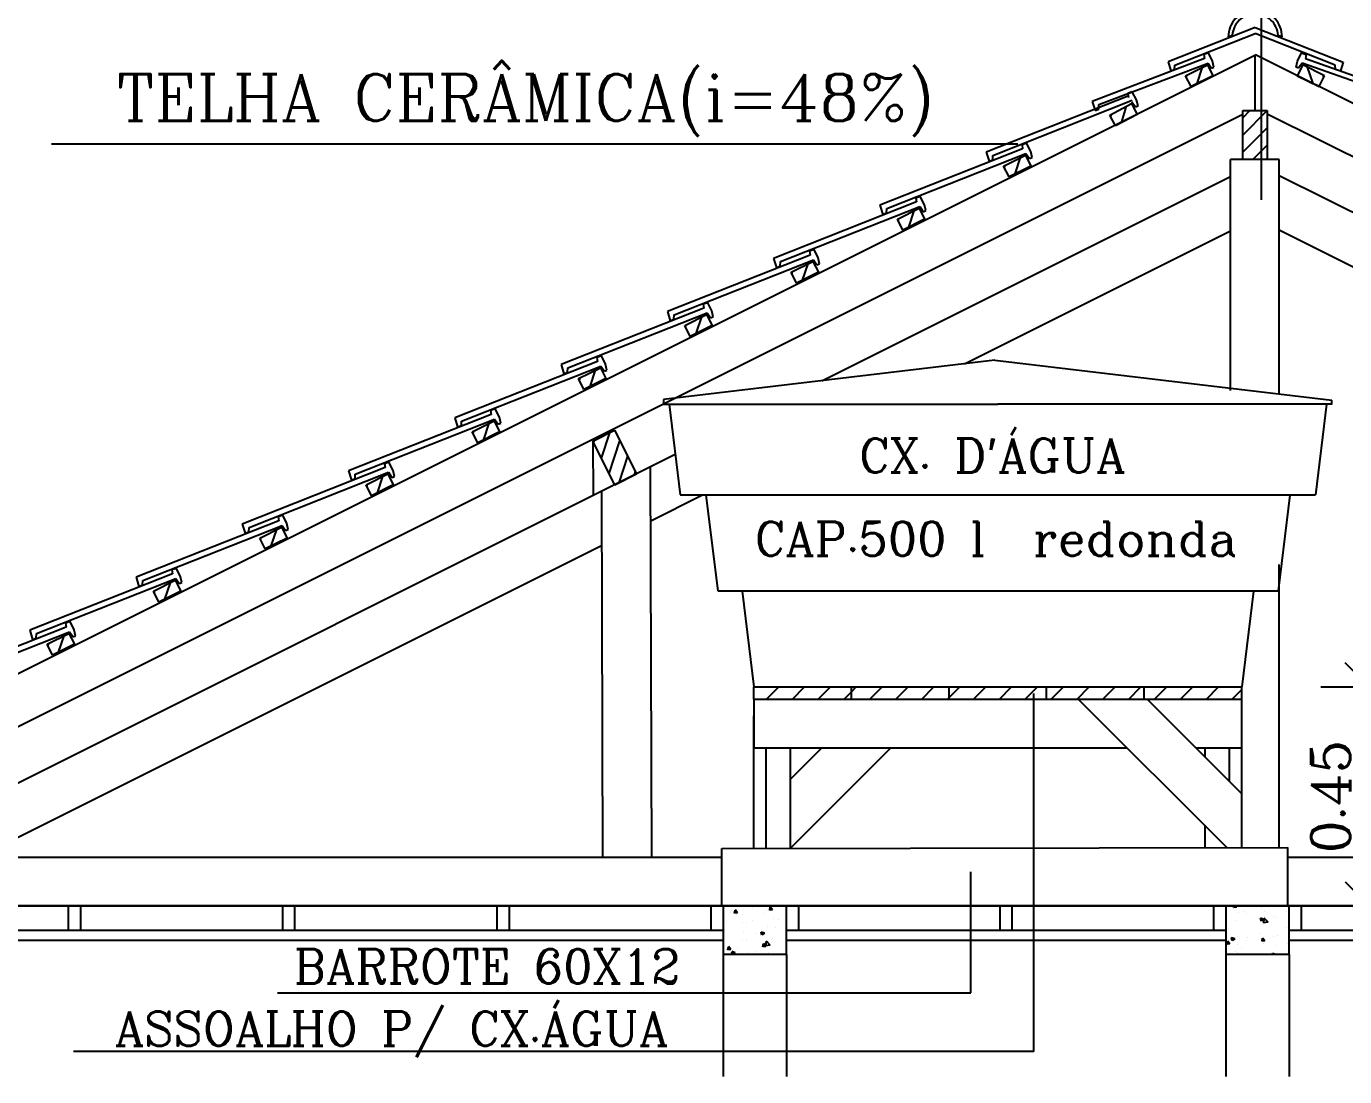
# Model space of a CAD drawing. Extents: x -49 to 264, y -41 to 22.
# Drawn here: x 17.652 to 20.353, y 17.626 to 19.778 of the extents above; entities that cross this region are included whole.
import ezdxf
from ezdxf.enums import TextEntityAlignment as Align

# ---------------------------------------------------------------- set-up
doc = ezdxf.new("R2010")
doc.units = 0
doc.header["$LTSCALE"] = 20
doc.linetypes.add('DASHED2', pattern=[0.375, 0.25, -0.125])
doc.layers.get('0').update_dxf_attribs({"linetype": 'CONTINUOUS'})
doc.layers.get('DEFPOINTS').update_dxf_attribs({"linetype": 'CONTINUOUS'})
for name, color, linetype in [('CONCRETO', 5, 'CONTINUOUS'), ('COTA', 244, 'CONTINUOUS'), ('COTAS', 244, 'CONTINUOUS'), ('FORRO', 7, 'CONTINUOUS'), ('JANELA', 1, 'CONTINUOUS'), ('MADEIRAMENTO', 1, 'CONTINUOUS'), ('PAREDE', 7, 'CONTINUOUS'), ('TEXTO', 1, 'CONTINUOUS'), ('VISTAL', 30, 'CONTINUOUS'), ('VISTAP', 244, 'CONTINUOUS')]:
    doc.layers.add(name, color=color, linetype=linetype)
doc.styles.add('ROMANC', font='ROMANC.SHX')
doc.dimstyles.get("Standard").update_dxf_attribs({"dimtxt": 0.08, "dimasz": 0.12, "dimexe": 0.15, "dimexo": 0.0625, "dimgap": 0.04, "dimtad": 1, "dimzin": 0, "dimtxsty": 'ROMANC', "dimblk1": 'OBLIQUE', "dimblk2": 'OBLIQUE', "dimsah": 1, "dimcen": 0.09, "dimdle": 0.01, "dimclrd": 30, "dimclre": 30, "dimclrt": 244, "dimazin": 3, "dimtfac": 1, "dimtdec": 3, "dimtofl": 0, "dimtmove": 0, "dimatfit": 3, "dimtolj": 1, "dimtzin": 0})

# ---------------------------------------------------------------- blocks, each defined once
blk = doc.blocks.new('*X11')
at = {"color": 0, "linetype": 'CONTINUOUS'}
for p, q in [((263.1829, -53.7377), (263.1853, -53.7348)), ((263.1888, -53.7384), (263.1881, -53.7348)), ((263.0815, -53.7455), (263.0815, -53.7455)), ((263.1005, -53.7596), (263.1005, -53.7596)), ((263.1081, -53.7569), (263.1081, -53.7569)), ((263.1187, -53.7685), (263.1265, -53.7604)), ((263.1256, -53.7563), (263.1256, -53.7563)), ((263.1275, -53.77), (263.1264, -53.7606)), ((263.1266, -53.7472), (263.1266, -53.7472)), ((263.1272, -53.7625), (263.1342, -53.7599)), ((263.132, -53.7391), (263.132, -53.7391)), ((263.1321, -53.7661), (263.1341, -53.7601)), ((263.1634, -53.7513), (263.1634, -53.7513)), ((263.1664, -53.7469), (263.1664, -53.7469)), ((263.18, -53.7495), (263.18, -53.7495)), ((263.1829, -53.7377), (263.1888, -53.7382)), ((263.0803, -53.7788), (263.0803, -53.7788)), ((263.1187, -53.7685), (263.1276, -53.7699)), ((263.1272, -53.7625), (263.1321, -53.7659)), ((263.1308, -53.7724), (263.1308, -53.7724)), ((263.1827, -53.7649), (263.1827, -53.7649)), ((263.2003, -53.7824), (263.2003, -53.7824)), ((263.079, -53.812), (263.079, -53.812)), ((263.0993, -53.7957), (263.0993, -53.7957)), ((263.1071, -53.7983), (263.1071, -53.7983)), ((263.125, -53.8067), (263.1298, -53.8009)), ((263.125, -53.8067), (263.131, -53.8072)), ((263.1282, -53.8117), (263.1282, -53.8117)), ((263.1296, -53.8056), (263.1296, -53.8056)), ((263.1309, -53.8074), (263.1298, -53.8011)), ((263.1371, -53.7908), (263.1371, -53.7908)), ((263.1605, -53.8006), (263.1605, -53.8006)), ((263.1623, -53.8066), (263.1623, -53.8066)), ((263.1815, -53.7981), (263.1815, -53.7981)), ((263.1816, -53.814), (263.1816, -53.814)), ((263.1869, -53.8028), (263.1939, -53.8001)), ((263.1869, -53.8028), (263.1918, -53.8062)), ((263.1918, -53.8064), (263.1938, -53.8003)), ((263.1967, -53.8129), (263.2016, -53.8072)), ((263.1967, -53.8129), (263.2027, -53.8135)), ((263.2027, -53.8137), (263.2015, -53.8074)), ((263.1034, -53.8348), (263.1098, -53.8324)), ((263.104, -53.8166), (263.104, -53.8166)), ((263.109, -53.8348), (263.1098, -53.8326)), ((263.1108, -53.8302), (263.1108, -53.8302)), ((263.174, -53.8219), (263.174, -53.8219)), ((263.1803, -53.8314), (263.1803, -53.8314)), ((263.1863, -53.8285), (263.1863, -53.8285)), ((263.199, -53.8186), (263.199, -53.8186))]:
    blk.add_line(p, q, dxfattribs=at)
blk = doc.blocks.new('*X7')
at = {"color": 0, "linetype": 'CONTINUOUS'}
for p, q in [((249.7032, -53.7605), (249.7032, -53.7605)), ((249.7052, -53.7427), (249.71, -53.7369)), ((249.7052, -53.7427), (249.7112, -53.7432)), ((249.7111, -53.7434), (249.71, -53.7371)), ((249.717, -53.7434), (249.717, -53.7434)), ((249.7203, -53.735), (249.7203, -53.735)), ((249.7248, -53.7508), (249.7248, -53.7508)), ((249.7664, -53.7522), (249.7664, -53.7522)), ((249.7684, -53.7364), (249.7684, -53.7364)), ((249.7769, -53.7489), (249.7817, -53.7432)), ((249.7769, -53.7489), (249.7829, -53.7495)), ((249.7782, -53.7531), (249.7782, -53.7531)), ((249.7829, -53.7497), (249.7817, -53.7434)), ((249.7914, -53.7489), (249.7914, -53.7489)), ((249.806, -53.7589), (249.8065, -53.7587)), ((249.806, -53.7589), (249.8065, -53.7592)), ((249.6925, -53.762), (249.6925, -53.762)), ((249.7001, -53.78), (249.7001, -53.78)), ((249.7158, -53.7767), (249.7158, -53.7767)), ((249.7219, -53.7911), (249.7289, -53.7885)), ((249.7269, -53.7947), (249.7289, -53.7887)), ((249.7459, -53.7643), (249.7459, -53.7643)), ((249.7585, -53.77), (249.7585, -53.77)), ((249.7651, -53.7883), (249.7651, -53.7883)), ((249.7671, -53.7697), (249.7671, -53.7697)), ((249.7993, -53.7665), (249.7993, -53.7665)), ((249.803, -53.7833), (249.803, -53.7833)), ((249.6769, -53.7999), (249.6769, -53.7999)), ((249.7049, -53.8017), (249.7049, -53.8017)), ((249.7099, -53.8152), (249.7177, -53.8071)), ((249.7099, -53.8152), (249.7188, -53.8166)), ((249.7146, -53.81), (249.7146, -53.81)), ((249.7188, -53.8167), (249.7177, -53.8072)), ((249.7191, -53.8179), (249.7239, -53.8121)), ((249.7219, -53.7911), (249.7269, -53.7945)), ((249.725, -53.8186), (249.7238, -53.8123)), ((249.7401, -53.7916), (249.7401, -53.7916)), ((249.7583, -53.8039), (249.7583, -53.8039)), ((249.7659, -53.803), (249.7659, -53.803)), ((249.7137, -53.831), (249.7137, -53.831)), ((249.7191, -53.8179), (249.725, -53.8184)), ((249.7388, -53.8278), (249.7388, -53.8278)), ((249.7543, -53.8297), (249.7543, -53.8297)), ((249.7767, -53.8228), (249.7767, -53.8228)), ((249.7816, -53.8314), (249.7886, -53.8287)), ((249.7816, -53.8314), (249.7866, -53.8348)), ((249.7866, -53.8348), (249.7886, -53.8289)), ((249.7908, -53.8242), (249.7956, -53.8184)), ((249.7908, -53.8242), (249.7968, -53.8247)), ((249.7967, -53.8249), (249.7956, -53.8186))]:
    blk.add_line(p, q, dxfattribs=at)
blk = doc.blocks.new('_OBLIQUE')
at = {"color": 0, "linetype": 'BYBLOCK'}
blk.add_line((-0.5, -0.5), (0.5, 0.5), dxfattribs=at)
blk = doc.blocks.new('*D275')
at = {"color": 30, "linetype": 'BYBLOCK'}
for p, q in [((11.7914, 13.0844), (12.4595, 13.0844)), ((12.3095, 13.0944), (12.3095, 10.9244)), ((11.7914, 10.9344), (12.4595, 10.9344)), ((-46.1743, 10.7419), (-46.1743, 9.2333)), ((-40.1743, 10.7419), (-40.1743, 9.2333)), ((-46.1843, 9.3833), (-40.1643, 9.3833))]:
    blk.add_line(p, q, dxfattribs=at)
at = {"layer": 'DEFPOINTS', "color": 0, "linetype": 'BYBLOCK'}
for p in [(22.4846, 17.9057), (22.6402, 17.9057), (6.4237, 15.5444), (8.1037, 15.5444), (8.1037, 15.5444), (22.6402, 15.4757), (11.4914, 13.0844), (11.4914, 10.9344), (12.3095, 10.9344), (-46.1743, 10.8044), (-40.1743, 10.8044), (-40.1743, 9.3833)]:
    blk.add_point(p, dxfattribs=at)
at = {"color": 30, "linetype": 'BYBLOCK', "xscale": 0.12, "yscale": 0.12, "zscale": 0.12}
for p, rotation in [((12.3095, 13.0844), 90), ((12.3095, 10.9344), 270), ((-46.1743, 9.3833), 180)]:
    blk.add_blockref('_OBLIQUE', p, dxfattribs=dict(at, rotation=rotation))
blk.add_blockref('_OBLIQUE', (-40.1743, 9.3833), dxfattribs=at)
at = {"color": 244, "linetype": 'BYBLOCK', "char_height": 0.08, "attachment_point": 5, "rotation": 90, "style": 'ROMANC'}
for s, insert in [('\\A1;2.43', (22.4046, 16.6907)), ('\\A1;2.15', (12.2295, 12.0094))]:
    blk.add_mtext(s, dxfattribs=dict(at, insert=insert))
at = {"color": 244, "linetype": 'BYBLOCK', "char_height": 0.08, "attachment_point": 5, "style": 'ROMANC'}
for s, insert in [('\\A1;1.68', (7.2637, 15.6244)), ('\\A1;6.00', (-43.1743, 9.4633))]:
    blk.add_mtext(s, dxfattribs=dict(at, insert=insert))
blk = doc.blocks.new('*D276')
at = {"color": 30, "linetype": 'BYBLOCK'}
for p, q in [((22.5153, 17.9157), (22.5153, 15.4657)), ((22.3402, 17.9057), (22.3653, 17.9057)), ((22.3402, 15.4757), (22.3653, 15.4757)), ((12.4627, 10.9344), (12.4627, 11.3782)), ((11.7914, 10.9344), (12.6127, 10.9344)), ((12.4627, 10.7944), (12.4627, 10.9344)), ((11.9214, 10.8044), (12.6127, 10.8044))]:
    blk.add_line(p, q, dxfattribs=at)
at = {"layer": 'DEFPOINTS', "color": 0, "linetype": 'BYBLOCK'}
for p in [(22.6402, 17.9057), (22.5153, 15.4757), (22.6402, 15.4757), (11.4914, 10.9344), (12.4627, 10.9344), (11.6214, 10.8044)]:
    blk.add_point(p, dxfattribs=at)
at = {"color": 30, "linetype": 'BYBLOCK', "xscale": 0.12, "yscale": 0.12, "zscale": 0.12}
for p, rotation in [((22.5153, 17.9057), 90), ((22.5153, 15.4757), 270), ((12.4627, 10.9344), 90), ((12.4627, 10.8044), 270)]:
    blk.add_blockref('_OBLIQUE', p, dxfattribs=dict(at, rotation=rotation))
at = {"color": 244, "linetype": 'BYBLOCK', "char_height": 0.08, "attachment_point": 5, "rotation": 90, "style": 'ROMANC'}
for s, insert in [('\\A1;2.43', (22.4353, 16.6907)), ('\\A1;0.13', (12.3827, 11.2163))]:
    blk.add_mtext(s, dxfattribs=dict(at, insert=insert))
blk = doc.blocks.new('*D284')
at = {"color": 30, "linetype": 'BYBLOCK'}
for p, q in [((4.1357, 18.8044), (4.1357, 19.2482)), ((5.3214, 18.8044), (3.9857, 18.8044)), ((4.1357, 18.6644), (4.1357, 18.8044)), ((5.4514, 18.6744), (3.9857, 18.6744)), ((30.195, 9.5731), (32.185, 9.5731)), ((30.205, 9.5379), (30.205, 9.4231)), ((32.175, 9.5379), (32.175, 9.4231))]:
    blk.add_line(p, q, dxfattribs=at)
at = {"layer": 'DEFPOINTS', "color": 0, "linetype": 'BYBLOCK'}
for p in [(4.1357, 18.8044), (5.6214, 18.8044), (5.7514, 18.6744), (30.205, 9.8379), (32.175, 9.8379), (32.175, 9.5731)]:
    blk.add_point(p, dxfattribs=at)
at = {"color": 30, "linetype": 'BYBLOCK', "xscale": 0.12, "yscale": 0.12, "zscale": 0.12}
for p, rotation in [((4.1357, 18.8044), 90), ((4.1357, 18.6744), 270), ((30.205, 9.5731), 180)]:
    blk.add_blockref('_OBLIQUE', p, dxfattribs=dict(at, rotation=rotation))
blk.add_blockref('_OBLIQUE', (32.175, 9.5731), dxfattribs=at)
at = {"color": 244, "linetype": 'BYBLOCK', "insert": (4.0557, 19.0863), "char_height": 0.08, "attachment_point": 5, "rotation": 90, "style": 'ROMANC'}
blk.add_mtext('\\A1;0.13', dxfattribs=at)
at = {"color": 244, "linetype": 'BYBLOCK', "insert": (31.19, 9.6531), "char_height": 0.08, "attachment_point": 5, "style": 'ROMANC'}
blk.add_mtext('\\A1;1.97', dxfattribs=at)
blk = doc.blocks.new('*X287')
at = {"color": 0, "linetype": 'DASHED2'}
for p, q in [((144.7944, 79.1395), (144.7978, 79.143)), ((144.8082, 79.118), (144.8332, 79.143)), ((144.8436, 79.118), (144.8444, 79.1188))]:
    blk.add_line(p, q, dxfattribs=at)
blk = doc.blocks.new('*D291')
at = {"color": 30, "linetype": 'BYBLOCK'}
for p, q in [((39.6784, 8.9617), (39.6784, 8.4129)), ((39.7682, 8.9117), (39.5784, 8.9117)), ((39.7203, 8.4629), (39.5784, 8.4629))]:
    blk.add_line(p, q, dxfattribs=at)
at = {"layer": 'DEFPOINTS', "color": 0, "linetype": 'BYBLOCK'}
for p in [(41.1682, 8.9117), (39.6784, 8.4629), (41.1203, 8.4629)]:
    blk.add_point(p, dxfattribs=at)
at = {"color": 30, "linetype": 'BYBLOCK', "xscale": 0.1, "yscale": 0.1, "zscale": 0.1}
for p, rotation in [((39.6784, 8.9117), 90), ((39.6784, 8.4629), 270)]:
    blk.add_blockref('_OBLIQUE', p, dxfattribs=dict(at, rotation=rotation))
at = {"color": 244, "linetype": 'BYBLOCK', "insert": (39.5984, 8.6873), "char_height": 0.08, "attachment_point": 5, "rotation": 90, "style": 'ROMANC'}
blk.add_mtext('\\A1;0.45', dxfattribs=at)
blk = doc.blocks.new('*X292')
at = {"color": 0, "linetype": 'CONTINUOUS'}
for p, q in [((410.1966, -7.5974), (410.2216, -7.5724)), ((410.2496, -7.5974), (410.2746, -7.5724)), ((410.3027, -7.5974), (410.3277, -7.5724)), ((410.3557, -7.5974), (410.3707, -7.5824)), ((410.3707, -7.5824), (410.3807, -7.5724)), ((410.4087, -7.5974), (410.4337, -7.5724)), ((410.4618, -7.5974), (410.4868, -7.5724)), ((410.5148, -7.5974), (410.5398, -7.5724)), ((410.5707, -7.5946), (410.5928, -7.5724)), ((410.6209, -7.5974), (410.6459, -7.5724)), ((410.6739, -7.5974), (410.6989, -7.5724)), ((410.7269, -7.5974), (410.7519, -7.5724)), ((410.78, -7.5974), (410.805, -7.5724)), ((410.833, -7.5974), (410.858, -7.5724)), ((410.886, -7.5974), (410.911, -7.5724)), ((410.9391, -7.5974), (410.9641, -7.5724)), ((410.9921, -7.5974), (411.0171, -7.5724)), ((411.0451, -7.5974), (411.0701, -7.5724)), ((411.0982, -7.5974), (411.1232, -7.5724)), ((411.1512, -7.5974), (411.1707, -7.5779)), ((410.5678, -7.5974), (410.5707, -7.5946))]:
    blk.add_line(p, q, dxfattribs=at)
blk = doc.blocks.new('*X288')
at = {"color": 0, "linetype": 'DASHED2'}
for p, q in [((146.4352, 78.9772), (146.4741, 79.0161)), ((146.4352, 79.0126), (146.4388, 79.0161)), ((146.4352, 78.9419), (146.4852, 78.9919)), ((146.4448, 78.9161), (146.4852, 78.9565)), ((146.4802, 78.9161), (146.4852, 78.9212))]:
    blk.add_line(p, q, dxfattribs=at)
blk = doc.blocks.new('*X291')
at = {"color": 0}
for p, q in [((183.8112, 118.6513), (183.8259, 118.666)), ((183.8112, 118.6159), (183.8612, 118.6659)), ((183.8112, 118.5806), (183.8612, 118.6306)), ((183.8319, 118.566), (183.8612, 118.5952))]:
    blk.add_line(p, q, dxfattribs=at)
blk = doc.blocks.new('*D285')
at = {"color": 30, "linetype": 'BYBLOCK'}
for p, q in [((4.1357, 16.7844), (4.1357, 16.6444)), ((5.4514, 16.7744), (3.9857, 16.7744)), ((5.4514, 16.6444), (3.9857, 16.6444)), ((4.1357, 16.6444), (4.1357, 16.2005)), ((34.5022, 9.8379), (34.4553, 9.8379)), ((34.6053, 8.3979), (34.6053, 9.8479)), ((32.265, 9.5685), (34.255, 9.5685)), ((32.275, 9.5379), (32.275, 9.4185)), ((34.245, 9.5379), (34.245, 9.4185)), ((34.3609, 8.4079), (34.4553, 8.4079)), ((256.8586, -40.1982), (257.1335, -40.1982)), ((257.0835, -40.1982), (257.0835, -40.2358)), ((257.0835, -40.5982), (257.0835, -40.5606))]:
    blk.add_line(p, q, dxfattribs=at)
at = {"layer": 'DEFPOINTS', "color": 0, "linetype": 'BYBLOCK'}
for p in [(5.7514, 16.7744), (4.1357, 16.6444), (5.7514, 16.6444), (32.275, 9.8379), (34.245, 9.8379), (34.6053, 9.8379), (34.8022, 9.8379), (34.245, 9.5685), (34.6609, 8.4079), (256.7961, -40.1982), (257.0835, -40.1982), (256.7961, -40.5982)]:
    blk.add_point(p, dxfattribs=at)
at = {"color": 30, "linetype": 'BYBLOCK'}
for p, xscale, yscale, zscale, rotation in [((4.1357, 16.7744), 0.12, 0.12, 0.12, 90), ((4.1357, 16.6444), 0.12, 0.12, 0.12, 270), ((34.6053, 9.8379), 0.12, 0.12, 0.12, 90), ((32.275, 9.5685), 0.12, 0.12, 0.12, 180), ((34.6053, 8.4079), 0.12, 0.12, 0.12, 270), ((257.0835, -40.1982), 0.05, 0.05, 0.05, 90), ((257.0835, -40.5982), 0.05, 0.05, 0.05, 270)]:
    blk.add_blockref('_OBLIQUE', p, dxfattribs=dict(at, xscale=xscale, yscale=yscale, zscale=zscale, rotation=rotation))
at = {"color": 30, "linetype": 'BYBLOCK', "xscale": 0.12, "yscale": 0.12, "zscale": 0.12}
blk.add_blockref('_OBLIQUE', (34.245, 9.5685), dxfattribs=at)
at = {"color": 244, "linetype": 'BYBLOCK', "attachment_point": 5, "rotation": 90, "style": 'ROMANC'}
for s, insert, char_height in [('\\A1;0.13', (4.0557, 16.3625), 0.08), ('\\A1;{1.53}', (34.5253, 9.1229), 0.08), ('\\A1;0.40', (257.0835, -40.3982), 0.1)]:
    blk.add_mtext(s, dxfattribs=dict(at, insert=insert, char_height=char_height))
at = {"color": 244, "linetype": 'BYBLOCK', "insert": (33.26, 9.6485), "char_height": 0.08, "attachment_point": 5, "style": 'ROMANC'}
blk.add_mtext('\\A1;1.97', dxfattribs=at)
blk = doc.blocks.new('*D286')
at = {"color": 30, "linetype": 'BYBLOCK'}
for p, q in [((5.4514, 15.5444), (3.9879, 15.5444)), ((4.1379, 15.5544), (4.1379, 15.4144)), ((5.4514, 15.4144), (3.9879, 15.4144)), ((4.1379, 15.4144), (4.1379, 14.9705)), ((30.1071, 11.4748), (30.1071, 11.2933)), ((30.6071, 11.4239), (30.6071, 11.2933)), ((30.0571, 11.3933), (30.6571, 11.3933)), ((34.335, 9.5589), (36.3307, 9.5589)), ((34.345, 9.5379), (34.345, 9.4089)), ((36.3207, 9.5379), (36.3207, 9.4089)), ((263.1948, -40.2981), (263.1948, -40.5684)), ((262.6661, -40.5107), (262.6661, -40.5684)), ((262.6661, -40.5184), (262.7205, -40.5184)), ((263.1948, -40.5184), (263.1405, -40.5184))]:
    blk.add_line(p, q, dxfattribs=at)
at = {"layer": 'DEFPOINTS', "color": 0, "linetype": 'BYBLOCK'}
for p in [(5.7514, 15.5444), (4.1379, 15.4144), (5.7514, 15.4144), (30.1071, 12.8748), (30.6071, 12.8239), (30.6071, 11.3933), (34.345, 9.8379), (36.3207, 9.8379), (36.3207, 9.5589), (263.1948, -40.2356), (262.6661, -40.4482), (263.1948, -40.5184)]:
    blk.add_point(p, dxfattribs=at)
at = {"color": 30, "linetype": 'BYBLOCK'}
for p, xscale, yscale, zscale, rotation in [((4.1379, 15.5444), 0.12, 0.12, 0.12, 90), ((4.1379, 15.4144), 0.12, 0.12, 0.12, 270), ((30.1071, 11.3933), 0.1, 0.1, 0.1, 180), ((34.345, 9.5589), 0.12, 0.12, 0.12, 180), ((262.6661, -40.5184), 0.05, 0.05, 0.05, 180)]:
    blk.add_blockref('_OBLIQUE', p, dxfattribs=dict(at, xscale=xscale, yscale=yscale, zscale=zscale, rotation=rotation))
for p, xscale, yscale, zscale in [((30.6071, 11.3933), 0.1, 0.1, 0.1), ((36.3207, 9.5589), 0.12, 0.12, 0.12), ((263.1948, -40.5184), 0.05, 0.05, 0.05)]:
    blk.add_blockref('_OBLIQUE', p, dxfattribs=dict(at, xscale=xscale, yscale=yscale, zscale=zscale))
at = {"color": 244, "linetype": 'BYBLOCK', "insert": (4.0579, 15.1325), "char_height": 0.08, "attachment_point": 5, "rotation": 90, "style": 'ROMANC'}
blk.add_mtext('\\A1;0.13', dxfattribs=at)
at = {"color": 244, "linetype": 'BYBLOCK', "attachment_point": 5, "style": 'ROMANC'}
for s, insert, char_height in [('\\A1;0.50', (30.3571, 11.4733), 0.08), ('\\A1;1.98', (35.3329, 9.6389), 0.08), ('\\A1;{0.500}', (262.9305, -40.5184), 0.1)]:
    blk.add_mtext(s, dxfattribs=dict(at, insert=insert, char_height=char_height))

msp = doc.modelspace()

# ---------------------------------------------------------------- linework, layer by layer
at = {"color": 30, "linetype": 'DASHED2'}
for p, q in [((19.8961, 19.5807), (19.9065, 19.6144)), ((19.8738, 19.5932), (19.8752, 19.5979)), ((19.9273, 19.5972), (19.9276, 19.5983))]:
    msp.add_line(p, q, dxfattribs=at)
at = {"layer": 'CONCRETO', "color": 30, "linetype": 'CONTINUOUS'}
for p, q in [((17.7383, 17.9257), (17.7383, 17.9757)), ((17.7633, 17.9257), (17.7633, 17.9757)), ((18.1771, 17.9257), (18.1771, 17.9757)), ((18.2021, 17.9257), (18.2021, 17.9757)), ((18.6158, 17.9757), (18.6158, 17.9257)), ((18.6408, 17.9757), (18.6408, 17.9257)), ((19.0546, 17.9757), (19.0546, 17.9257)), ((19.2346, 17.9257), (19.2346, 17.9757)), ((19.6471, 17.9257), (19.6471, 17.9757)), ((19.6721, 17.9257), (19.6721, 17.9757)), ((20.0846, 17.9757), (20.0846, 17.9257)), ((20.2646, 17.9257), (20.2646, 17.9757))]:
    msp.add_line(p, q, dxfattribs=at)
at = {"layer": 'CONCRETO', "linetype": 'CONTINUOUS'}
for p, q in [((19.0796, 17.9757), (19.0796, 17.8757)), ((19.2196, 17.9757), (19.0896, 17.9757)), ((19.2096, 17.8757), (19.2096, 17.9757)), ((20.1096, 17.9757), (20.1096, 17.8757)), ((20.2396, 17.8757), (20.2396, 17.9757)), ((19.2096, 17.8757), (19.0796, 17.8757)), ((20.2396, 17.8757), (20.1096, 17.8757))]:
    msp.add_line(p, q, dxfattribs=at)
at = {"layer": 'FORRO', "color": 30, "linetype": 'CONTINUOUS'}
for p, q in [((17.5532, 18.0757), (19.0769, 18.0757)), ((20.2369, 18.0757), (22.7882, 18.0757)), ((17.1996, 17.9757), (20.0996, 17.9757)), ((17.2996, 17.9757), (20.0996, 17.9757))]:
    msp.add_line(p, q, dxfattribs=at)
at = {"layer": 'FORRO', "color": 1, "linetype": 'CONTINUOUS'}
for p, q in [((19.0769, 17.9757), (19.0769, 18.0936)), ((20.2369, 17.9757), (20.2369, 18.0955))]:
    msp.add_line(p, q, dxfattribs=at)
at = {"layer": 'JANELA', "color": 30, "linetype": 'CONTINUOUS'}
for p, q in [((23.0396, 17.9757), (17.2996, 17.9757)), ((17.2996, 17.9757), (23.0396, 17.9757)), ((17.2996, 17.9257), (19.0796, 17.9257)), ((19.2096, 17.9257), (20.1096, 17.9257)), ((20.2396, 17.9257), (23.0396, 17.9257)), ((17.2996, 17.9057), (19.0796, 17.9057)), ((19.2096, 17.9057), (20.1096, 17.9057)), ((20.2396, 17.9057), (23.0396, 17.9057))]:
    msp.add_line(p, q, dxfattribs=at)
at = {"layer": 'MADEIRAMENTO', "color": 30, "linetype": 'CONTINUOUS'}
for p, q in [((19.7163, 17.677), (19.7163, 18.4107)), ((19.5872, 17.7973), (19.5872, 18.0452))]:
    msp.add_line(p, q, dxfattribs=at)
at = {"layer": 'PAREDE', "linetype": 'CONTINUOUS'}
for p, q in [((19.0796, 17.8757), (19.0796, 17.6257)), ((19.2096, 17.8757), (19.2096, 17.6257)), ((20.1096, 17.8757), (20.1096, 17.6257)), ((20.2396, 17.8757), (20.2396, 17.6257))]:
    msp.add_line(p, q, dxfattribs=at)
at = {"layer": 'TEXTO', "color": 30, "linetype": 'CONTINUOUS'}
for p, q in [((20.1832, 19.4223), (20.1832, 20.3379)), ((17.7031, 19.5371), (19.6838, 19.5371)), ((18.166, 17.7973), (19.5872, 17.7973))]:
    msp.add_line(p, q, dxfattribs=at)
at = {"layer": 'TEXTO', "color": 244, "linetype": 'CONTINUOUS'}
msp.add_line((20.3273, 19.0037), (20.3273, 19.0122), dxfattribs=at)
at = {"layer": 'TEXTO', "color": 1, "linetype": 'CONTINUOUS'}
msp.add_line((19.0769, 18.0936), (20.2369, 18.0955), dxfattribs=at)
at = {"layer": 'VISTAL', "color": 30}
for p, q in [((16.7885, 18.0288), (20.1707, 19.7199)), ((20.1701, 19.6054), (20.1701, 19.7196)), ((23.5492, 18.0307), (20.1707, 19.7199)), ((17.2996, 18.1757), (20.1443, 19.5981)), ((23.0396, 18.1757), (20.1943, 19.5984)), ((20.1193, 19.0321), (20.1193, 19.5054)), ((20.2193, 19.0249), (20.2193, 19.5054)), ((19.2818, 19.0519), (20.1193, 19.4706)), ((23.0133, 18.075), (20.2193, 19.472)), ((19.5744, 19.0864), (20.1193, 19.3588)), ((21.4031, 18.7683), (20.2193, 19.3602)), ((18.8126, 18.9279), (18.813, 18.8161)), ((17.3296, 18.0757), (18.9814, 18.9016)), ((18.9299, 18.875), (18.9325, 18.0757)), ((18.83, 18.8247), (18.8325, 18.0757)), ((18.9302, 18.7643), (19.0375, 18.8179)), ((17.5532, 18.0757), (18.8304, 18.7143)), ((20.2193, 18.0955), (20.2193, 18.6755))]:
    msp.add_line(p, q, dxfattribs=at)
at = {"layer": 'VISTAL', "linetype": 'CONTINUOUS'}
for p, q in [((19.1425, 18.3995), (19.1425, 18.4245)), ((19.1425, 18.3995), (20.1425, 18.3995)), ((19.1425, 18.3995), (19.1425, 18.2996)), ((19.3425, 18.3995), (19.3425, 18.4245)), ((19.5425, 18.3995), (19.5425, 18.4245)), ((19.7425, 18.3995), (19.7425, 18.4245)), ((20.1123, 18.0944), (19.8072, 18.3995)), ((19.9425, 18.3995), (19.9425, 18.4245)), ((20.1425, 18.2056), (19.9486, 18.3995)), ((20.1425, 18.0949), (20.1425, 18.4245)), ((20.1425, 18.3995), (20.1425, 18.4245)), ((19.1425, 18.0933), (19.1425, 18.3652)), ((19.1425, 18.2996), (19.9071, 18.2996)), ((19.1675, 18.0933), (19.1675, 18.2996)), ((19.2175, 18.0934), (19.2175, 18.2996)), ((19.2175, 18.0938), (19.4232, 18.2996)), ((19.2175, 18.2353), (19.2818, 18.2996)), ((20.0485, 18.2996), (20.1425, 18.2996)), ((20.0675, 18.2806), (20.0675, 18.2996)), ((20.1175, 18.2306), (20.1175, 18.2996)), ((20.0675, 18.0952), (20.0675, 18.1409)), ((20.0675, 18.0948), (20.0675, 18.1392)), ((20.1175, 18.0949), (20.1175, 18.0953)), ((19.7163, 17.677), (17.7482, 17.677))]:
    msp.add_line(p, q, dxfattribs=at)
at = {"layer": 'VISTAP', "color": 30, "linetype": 'CONTINUOUS'}
for p, q in [((20.1696, 19.7759), (19.9915, 19.7055)), ((20.1696, 19.7759), (20.3503, 19.7045)), ((20.0054, 19.6988), (20.1696, 19.7637)), ((20.3339, 19.6988), (20.1696, 19.7637)), ((20.0663, 19.7119), (19.8358, 19.6241)), ((19.8498, 19.6177), (20.0733, 19.7024)), ((20.4861, 19.625), (20.2661, 19.7026)), ((20.273, 19.7122), (20.5, 19.6318)), ((19.9112, 19.636), (19.6187, 19.5204)), ((19.6326, 19.5137), (19.918, 19.6265)), ((19.6934, 19.5271), (19.4009, 19.4115)), ((19.4148, 19.4048), (19.7002, 19.5176)), ((19.4756, 19.4182), (19.1831, 19.3026)), ((19.197, 19.2959), (19.4824, 19.4087)), ((19.2578, 19.3093), (18.9653, 19.1937)), ((18.9792, 19.187), (19.2646, 19.2998)), ((19.04, 19.2004), (18.7475, 19.0848)), ((18.7614, 19.0781), (19.0468, 19.1909)), ((18.8222, 19.0915), (18.5297, 18.9759)), ((18.5436, 18.9692), (18.8291, 19.082)), ((18.6044, 18.9826), (18.3119, 18.867)), ((18.3258, 18.8603), (18.6113, 18.9731)), ((18.3867, 18.8738), (18.0941, 18.7581)), ((18.108, 18.7514), (18.3935, 18.8642)), ((18.1689, 18.7649), (17.8764, 18.6493)), ((17.8902, 18.6425), (18.1757, 18.7553)), ((17.9511, 18.656), (17.6586, 18.5404)), ((17.6724, 18.5336), (17.9579, 18.6464)), ((17.7333, 18.5471), (17.4408, 18.4315)), ((17.4546, 18.4247), (17.7401, 18.5375))]:
    msp.add_line(p, q, dxfattribs=at)
at = {"layer": 'VISTAP', "color": 30, "linetype": 'DASHED2'}
for p, q in [((20.115, 19.7568), (20.1231, 19.76)), ((20.217, 19.7597), (20.2251, 19.7565)), ((20.0742, 19.7236), (20.0649, 19.7203)), ((20.0827, 19.7066), (20.0742, 19.7236)), ((20.2565, 19.7066), (20.265, 19.7236)), ((20.265, 19.7236), (20.2744, 19.7203)), ((19.9915, 19.7055), (19.9973, 19.6867)), ((20.0049, 19.6898), (20.0054, 19.6988)), ((20.0649, 19.7203), (20.0663, 19.7119)), ((20.0733, 19.7024), (20.0802, 19.6923)), ((20.0855, 19.6944), (20.0827, 19.7066)), ((20.2538, 19.6944), (20.2565, 19.7066)), ((20.2662, 19.7027), (20.259, 19.6923)), ((20.2744, 19.7203), (20.273, 19.7122)), ((20.3343, 19.6898), (20.3338, 19.6988)), ((20.3503, 19.7045), (20.3449, 19.6868)), ((19.9973, 19.6867), (20.0049, 19.6898)), ((20.0802, 19.6923), (20.0855, 19.6944)), ((20.259, 19.6923), (20.2538, 19.6944)), ((19.918, 19.644), (19.9088, 19.6405)), ((19.9269, 19.6272), (19.918, 19.644)), ((19.8358, 19.6241), (19.842, 19.6054)), ((19.8495, 19.6087), (19.8498, 19.6177)), ((19.8721, 19.5963), (19.9163, 19.6197)), ((19.9088, 19.6405), (19.9103, 19.6325)), ((19.9163, 19.6197), (19.928, 19.5976)), ((19.9173, 19.6232), (19.9247, 19.613)), ((19.9247, 19.613), (19.93, 19.6152)), ((19.93, 19.6152), (19.9269, 19.6272)), ((19.842, 19.6054), (19.8495, 19.6087)), ((19.8838, 19.5742), (19.8721, 19.5963)), ((19.928, 19.5976), (19.8838, 19.5742)), ((19.7014, 19.5384), (19.6921, 19.5352)), ((19.6921, 19.5352), (19.6934, 19.5271)), ((19.7099, 19.5214), (19.7014, 19.5384)), ((19.6187, 19.5204), (19.6245, 19.5016)), ((19.6321, 19.5047), (19.6326, 19.5137)), ((19.7002, 19.5176), (19.7074, 19.5072)), ((19.7074, 19.5072), (19.7127, 19.5093)), ((19.7127, 19.5093), (19.7099, 19.5214)), ((19.6245, 19.5016), (19.6321, 19.5047)), ((19.4836, 19.4295), (19.4743, 19.4263)), ((19.4743, 19.4263), (19.4756, 19.4182)), ((19.4921, 19.4126), (19.4836, 19.4295)), ((19.4009, 19.4115), (19.4067, 19.3927)), ((19.4143, 19.3958), (19.4148, 19.4048)), ((19.4824, 19.4087), (19.4896, 19.3983)), ((19.4896, 19.3983), (19.4949, 19.4004)), ((19.4949, 19.4004), (19.4921, 19.4126)), ((19.4067, 19.3927), (19.4143, 19.3958)), ((19.2658, 19.3206), (19.2565, 19.3174)), ((19.2565, 19.3174), (19.2578, 19.3093)), ((19.2743, 19.3037), (19.2658, 19.3206)), ((19.1831, 19.3026), (19.1889, 19.2838)), ((19.1965, 19.2869), (19.197, 19.2959)), ((19.2646, 19.2998), (19.2718, 19.2894)), ((19.2718, 19.2894), (19.2771, 19.2915)), ((19.2771, 19.2915), (19.2743, 19.3037)), ((19.1889, 19.2838), (19.1965, 19.2869)), ((19.048, 19.2118), (19.0387, 19.2085)), ((19.0387, 19.2085), (19.04, 19.2004)), ((19.0565, 19.1948), (19.048, 19.2118)), ((18.9653, 19.1937), (18.9711, 19.1749)), ((18.9787, 19.178), (18.9792, 19.187)), ((19.0468, 19.1909), (19.054, 19.1805)), ((19.054, 19.1805), (19.0593, 19.1826)), ((19.0593, 19.1826), (19.0565, 19.1948)), ((18.9711, 19.1749), (18.9787, 19.178)), ((18.8302, 19.1029), (18.8209, 19.0996)), ((18.8387, 19.0859), (18.8302, 19.1029)), ((18.7475, 19.0848), (18.7533, 19.066)), ((18.7609, 19.0691), (18.7614, 19.0781)), ((18.8209, 19.0996), (18.8222, 19.0915)), ((18.8291, 19.082), (18.8362, 19.0716)), ((18.8362, 19.0716), (18.8415, 19.0737)), ((18.8415, 19.0737), (18.8387, 19.0859)), ((18.7533, 19.066), (18.7609, 19.0691)), ((18.6124, 18.994), (18.6031, 18.9907)), ((18.621, 18.977), (18.6124, 18.994)), ((18.5297, 18.9759), (18.5355, 18.9571)), ((18.5431, 18.9602), (18.5436, 18.9692)), ((18.6031, 18.9907), (18.6044, 18.9826)), ((18.6113, 18.9731), (18.6184, 18.9627)), ((18.6237, 18.9648), (18.621, 18.977)), ((18.5355, 18.9571), (18.5431, 18.9602)), ((18.6184, 18.9627), (18.6237, 18.9648)), ((18.8126, 18.9279), (18.8572, 18.9504)), ((18.3947, 18.8851), (18.3853, 18.8818)), ((18.4032, 18.8681), (18.3947, 18.8851)), ((18.3119, 18.867), (18.3177, 18.8482)), ((18.3253, 18.8513), (18.3258, 18.8603)), ((18.3853, 18.8818), (18.3867, 18.8738)), ((18.3935, 18.8642), (18.4006, 18.8538)), ((18.4059, 18.8559), (18.4032, 18.8681)), ((18.8576, 18.8386), (18.9023, 18.8611)), ((18.3177, 18.8482), (18.3253, 18.8513)), ((18.4006, 18.8538), (18.4059, 18.8559)), ((18.1769, 18.7762), (18.1675, 18.7729)), ((18.1854, 18.7592), (18.1769, 18.7762)), ((18.0941, 18.7581), (18.0999, 18.7393)), ((18.1075, 18.7424), (18.108, 18.7514)), ((18.1675, 18.7729), (18.1689, 18.7649)), ((18.1757, 18.7553), (18.1828, 18.7449)), ((18.1881, 18.747), (18.1854, 18.7592)), ((18.0999, 18.7393), (18.1075, 18.7424)), ((18.1828, 18.7449), (18.1881, 18.747)), ((17.8764, 18.6493), (17.8821, 18.6304)), ((17.8897, 18.6335), (17.8902, 18.6425)), ((17.9591, 18.6673), (17.9497, 18.664)), ((17.9497, 18.664), (17.9511, 18.656)), ((17.9579, 18.6464), (17.965, 18.6361)), ((17.9676, 18.6503), (17.9591, 18.6673)), ((17.9703, 18.6381), (17.9676, 18.6503)), ((17.8821, 18.6304), (17.8897, 18.6335)), ((17.965, 18.6361), (17.9703, 18.6381)), ((17.6586, 18.5404), (17.6643, 18.5215)), ((17.6719, 18.5246), (17.6724, 18.5336)), ((17.7413, 18.5584), (17.7319, 18.5551)), ((17.7319, 18.5551), (17.7333, 18.5471)), ((17.7401, 18.5375), (17.7473, 18.5272)), ((17.7498, 18.5414), (17.7413, 18.5584)), ((17.7525, 18.5292), (17.7498, 18.5414)), ((17.6643, 18.5215), (17.6719, 18.5246)), ((17.7473, 18.5272), (17.7525, 18.5292))]:
    msp.add_line(p, q, dxfattribs=at)
at = {"layer": 'VISTAP', "color": 30}
for p, q in [((20.1443, 19.5054), (20.1443, 19.6054)), ((20.1443, 19.6054), (20.1943, 19.6054)), ((20.1943, 19.6054), (20.1943, 19.5054)), ((20.2193, 19.5054), (20.1193, 19.5054))]:
    msp.add_line(p, q, dxfattribs=at)
at = {"layer": 'VISTAP', "linetype": 'CONTINUOUS'}
for p, q in [((19.6363, 19.0937), (18.9577, 19.0136)), ((19.6363, 19.0937), (20.3273, 19.0122)), ((18.9577, 19.0136), (18.9577, 19.0037)), ((18.9577, 19.0109), (18.9577, 19.0097)), ((18.9577, 19.0037), (19.6425, 19.0037)), ((18.9688, 19.0037), (18.9917, 18.8179)), ((20.3274, 19.0037), (19.6425, 19.0037)), ((20.3162, 19.0037), (20.2934, 18.8179)), ((18.9917, 18.8179), (20.2934, 18.8179)), ((19.0443, 18.8175), (19.0684, 18.6213)), ((20.2408, 18.8175), (20.2167, 18.6213)), ((19.0684, 18.6213), (20.2167, 18.6213)), ((19.1184, 18.6205), (19.1425, 18.4245)), ((20.1666, 18.6205), (20.1425, 18.4245)), ((19.1425, 18.4245), (20.1425, 18.4245))]:
    msp.add_line(p, q, dxfattribs=at)
at = {"layer": 'VISTAP', "color": 1, "linetype": 'CONTINUOUS'}
msp.add_line((19.1396, 17.9748), (20.2396, 17.9757), dxfattribs=at)
at = {"layer": 'VISTAP', "color": 30, "linetype": 'DASHED2'}
for points in [[(20.0384, 19.6545), (20.0272, 19.6769), (20.072, 19.6992), (20.0831, 19.6769)], [(20.3008, 19.6545), (20.312, 19.6769), (20.2673, 19.6992), (20.2561, 19.6769)], [(19.6656, 19.4694), (19.6544, 19.4918), (19.6991, 19.5141), (19.7103, 19.4918)], [(19.4478, 19.3605), (19.4366, 19.3829), (19.4813, 19.4052), (19.4925, 19.3829)], [(19.23, 19.2516), (19.2188, 19.274), (19.2636, 19.2963), (19.2747, 19.274)], [(19.0122, 19.1427), (19.001, 19.1651), (19.0458, 19.1874), (19.0569, 19.1651)], [(18.7944, 19.0338), (18.7832, 19.0562), (18.828, 19.0786), (18.8391, 19.0562)], [(18.5766, 18.9249), (18.5655, 18.9473), (18.6102, 18.9697), (18.6214, 18.9473)], [(18.3588, 18.816), (18.3477, 18.8384), (18.3924, 18.8608), (18.4036, 18.8384)], [(18.141, 18.7071), (18.1299, 18.7295), (18.1746, 18.7519), (18.1858, 18.7295)], [(17.9233, 18.5982), (17.9121, 18.6206), (17.9568, 18.643), (17.968, 18.6206)], [(17.7055, 18.4893), (17.6943, 18.5117), (17.739, 18.5341), (17.7502, 18.5117)]]:
    msp.add_lwpolyline(points, close=True, dxfattribs=at)
at = {"layer": 'VISTAP', "color": 30}
for points in [[(18.8572, 18.9504), (18.9023, 18.8611)], [(18.8576, 18.8386), (18.8126, 18.9279)]]:
    msp.add_lwpolyline(points, dxfattribs=at)
at = {"layer": 'VISTAP', "color": 30, "linetype": 'DASHED2'}
for radius, start, end in [(0.0551, 95.6961, 179.8209), (0.0471, 3.7231, 175.8786), (0.0551, 359.8486, 83.9305)]:
    msp.add_arc((20.17, 19.7566), radius, start, end, dxfattribs=at)

# ---------------------------------------------------------------- block references
at = {"layer": 'CONCRETO', "color": 30, "linetype": 'CONTINUOUS', "xscale": -1}
for name, p in [('*X7', (268.8861, 71.7106)), ('*X11', (283.3149, 71.7106))]:
    msp.add_blockref(name, p, dxfattribs=at)
at = {"layer": 'VISTAL', "linetype": 'CONTINUOUS'}
msp.add_blockref('*X292', (-391.0282, 25.997), dxfattribs=at)
at = {"layer": 'VISTAP', "color": 30, "linetype": 'DASHED2'}
for name, p, rotation in [('*X287', (-74.0869, -115.8648), 26.56510000000002), ('*X287', (-74.4597, -116.0499), 26.56510000000002), ('*X287', (-74.6775, -116.1588), 26.56510000000002), ('*X287', (-74.8953, -116.2677), 26.56510000000002), ('*X287', (-75.1131, -116.3766), 26.56510000000002), ('*X287', (-75.3308, -116.4855), 26.56510000000002), ('*X287', (-75.5486, -116.5944), 26.56510000000002), ('*X288', (-76.3802, -117.5461), 26.75240583737191), ('*X287', (-75.7664, -116.7033), 26.56510000000002), ('*X287', (-75.9842, -116.8122), 26.56510000000002), ('*X287', (-76.202, -116.9211), 26.56510000000002), ('*X287', (-76.4198, -117.03), 26.56510000000002)]:
    msp.add_blockref(name, p, dxfattribs=dict(at, rotation=rotation))
at = {"layer": 'VISTAP', "color": 30, "linetype": 'DASHED2', "xscale": -1, "rotation": 333.4349}
msp.add_blockref('*X287', (114.4261, -115.8648), dxfattribs=at)
at = {"layer": 'VISTAP', "color": 30}
msp.add_blockref('*X291', (-163.6669, -99.0606), dxfattribs=at)

# ---------------------------------------------------------------- texts
at = {"layer": 'TEXTO', "color": 244, "linetype": 'CONTINUOUS', "style": 'ROMANC'}
for s, height, p in [('TELHA CERÂMICA(i=48%)', 0.096, (18.6754, 19.63)), ("CX. D'ÁGUA ", 0.07, (19.6551, 18.9102)), ('CAP.500 l  redonda', 0.07, (19.6392, 18.728)), ('BARROTE 60X12', 0.07, (18.5958, 17.8517)), ('ASSOALHO P/ CX.ÁGUA', 0.07, (18.4, 17.7241))]:
    msp.add_text(s, height=height, dxfattribs=at).set_placement(p, align=Align.MIDDLE)

# ---------------------------------------------------------------- dimensions: what is measured, and where the dimension line sits
at = {"layer": 'COTA', "linetype": 'CONTINUOUS'}
dim = msp.add_linear_dim(base=(-40.1743, 9.3833), p1=(-46.1743, 10.8044), p2=(-40.1743, 10.8044), dimstyle='STANDARD', dxfattribs=at)
dim.commit()
dim.dimension.update_dxf_attribs({"geometry": '*D275', "text_midpoint": (-43.1743, 9.4633)})
at = {"layer": 'COTAS', "color": 244, "linetype": 'CONTINUOUS'}
dim = msp.add_linear_dim(base=(20.4046, 17.9752), p1=(21.8944, 18.424), p2=(21.8465, 17.9752), angle=90, dimstyle='STANDARD', override={"dimasz": 0.1, "dimexe": 0.1, "dimexo": 1.4, "dimtad": 1, "dimdec": 2, "dimtxsty": 'ROMANC', "dimdle": 0.05}, dxfattribs=at)
dim.commit()
dim.dimension.update_dxf_attribs({"geometry": '*D291', "text_midpoint": (20.3246, 18.1996), "insert": (-19.2738, 9.5123)})
at = {"layer": 'VISTAL', "color": 30, "linetype": 'CONTINUOUS'}
for base, p1, p2, picture, middle in [((18.0425, 12.6288), (16.0725, 12.8936), (18.0425, 12.8936), '*D284', (17.0575, 12.7088)), ((20.1125, 12.6241), (18.1425, 12.8936), (20.1125, 12.8936), '*D285', (19.1275, 12.7041)), ((22.1882, 12.6145), (20.2125, 12.8936), (22.1882, 12.8936), '*D286', (21.2003, 12.6945))]:
    dim = msp.add_linear_dim(base=base, p1=p1, p2=p2, dimstyle='STANDARD', override={"dimexo": 0.3}, dxfattribs=at)
    dim.commit()
    dim.dimension.update_dxf_attribs({"geometry": picture, "text_midpoint": middle, "insert": (-14.1326, 3.0556)})
dim = msp.add_linear_dim(base=(20.4727, 12.8936), p1=(20.5284, 11.4636), p2=(20.6696, 12.8936), angle=90, text='{1.53}', dimstyle='STANDARD', override={"dimexo": 0.3}, dxfattribs=at)
dim.commit()
dim.dimension.update_dxf_attribs({"geometry": '*D285', "text_midpoint": (20.3927, 12.1786), "insert": (-14.1326, 3.0556)})
for base, p1, p2, picture, middle, set_off in [((4.808, 18.8044), (6.4237, 18.6744), (6.2937, 18.8044), '*D284', (4.728, 19.0863), (0.6723, 0)), ((22.4891, 15.4757), (22.614, 17.9057), (22.614, 15.4757), '*D276', (22.4091, 16.6907), (-0.0261, 0)), ((13.1349, 10.9344), (12.2937, 10.8044), (12.1637, 10.9344), '*D276', (13.0549, 11.2163), (0.6723, 0)), ((12.9817, 10.9344), (12.1637, 13.0844), (12.1637, 10.9344), '*D275', (12.9017, 12.0094), (0.6723, 0))]:
    dim = msp.add_linear_dim(base=base, p1=p1, p2=p2, angle=90, dimstyle='STANDARD', override={"dimexo": 0.3}, dxfattribs=at)
    dim.commit()
    dim.dimension.update_dxf_attribs({"geometry": picture, "text_midpoint": middle, "insert": set_off})
dim = msp.add_linear_dim(base=(8.1037, 15.5444), p1=(6.4237, 15.5444), p2=(8.1037, 15.5444), dimstyle='STANDARD', override={"dimexo": 0.3, "dimse1": 1, "dimse2": 1, "dimsd1": 1, "dimsd2": 1}, dxfattribs=at)
dim.commit()
dim.dimension.update_dxf_attribs({"geometry": '*D275', "text_midpoint": (7.2637, 15.6244)})

doc.saveas('drawing.dxf')
